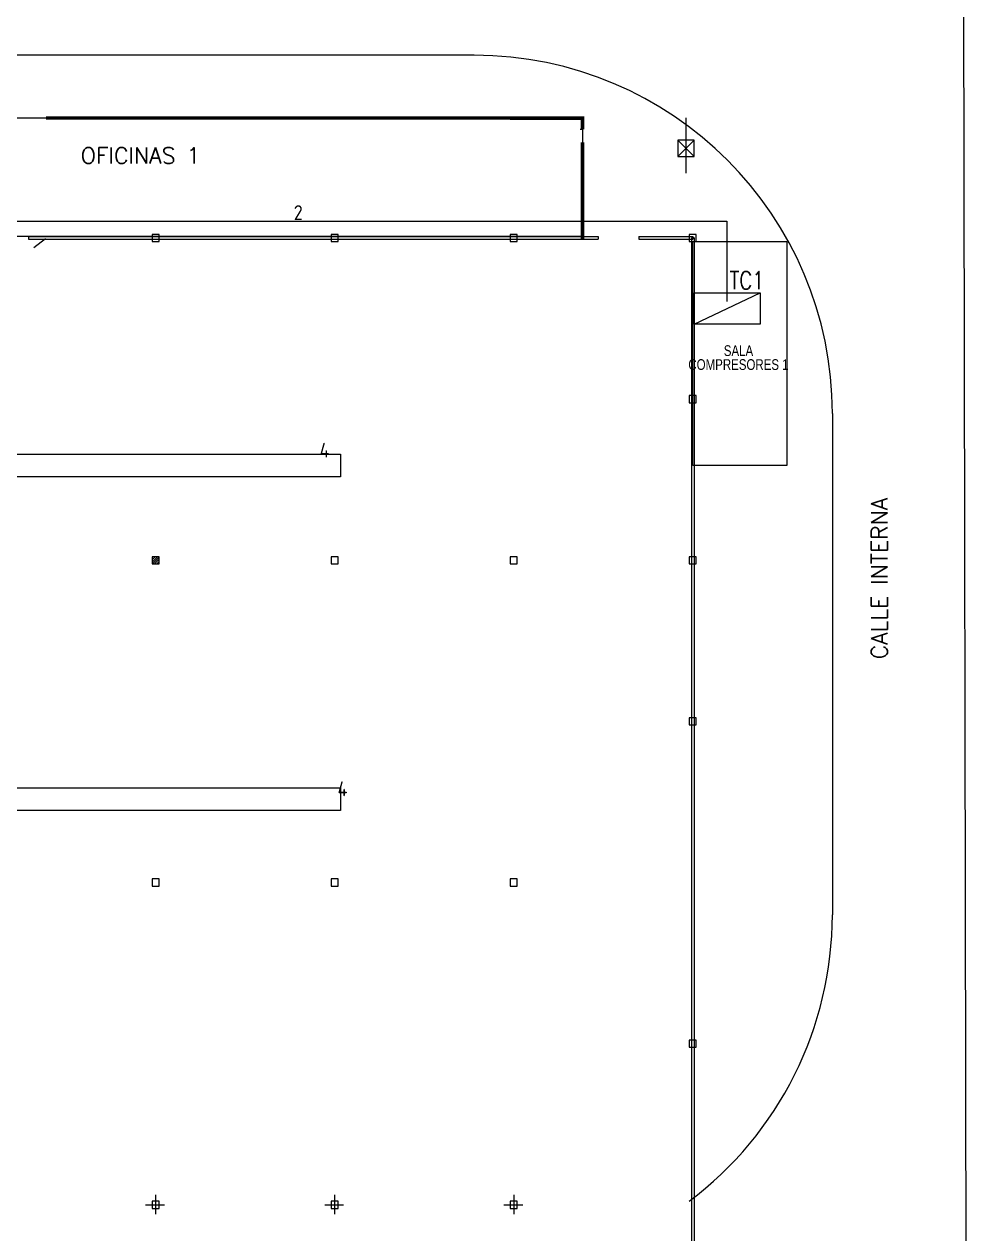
# Model space of a CAD drawing. Header units: millimetres. Extents: x 6770 to 7364, y 89910 to 90330.
# Drawn here: x 7124.8 to 7200.1, y 90125.1 to 90221.6 of the extents above; entities that cross this region are included whole.
import ezdxf
from ezdxf.enums import TextEntityAlignment as Align

# ---------------------------------------------------------------- set-up
doc = ezdxf.new("R2010")
doc.units = ezdxf.units.MM
doc.header["$LTSCALE"] = 10
doc.linetypes.add('CENTER', pattern=[2, 1.25, -0.25, 0.25, -0.25])
for name, color, linetype in [('0-IE-BLINDOS', 5, 'Continuous'), ('A-MUROS', 10, 'Continuous'), ('ELECTRICIDAD', 6, 'Continuous'), ('TEXTO', 3, 'Continuous')]:
    doc.layers.add(name, color=color, linetype=linetype)
doc.styles.add('ISO Proportional', font='isocp.shx')
doc.styles.add('MM-TITULO 200', font='romans.shx', dxfattribs={"width": 0.8, "height": 1000})
doc.styles.add('SIMPLEX', font='simplex')

# ---------------------------------------------------------------- blocks, each defined once
blk = doc.blocks.new('COL')
at = {"linetype": 'Continuous'}
for p, q in [((200, 200), (-200, 200)), ((-200, 200), (-200, -200)), ((200, -200), (200, 200)), ((-200, -200), (200, -200))]:
    blk.add_line(p, q, dxfattribs=at)

msp = doc.modelspace()

# ---------------------------------------------------------------- linework, layer by layer
at = {"layer": '0-IE-BLINDOS'}
for points in [[(7082.099, 90187.32), (7150.067, 90187.32), (7150.067, 90185.507), (7082.099, 90185.507)], [(7082.099, 90160.686), (7150.067, 90160.686), (7150.067, 90158.874), (7082.099, 90158.874)]]:
    msp.add_lwpolyline(points, close=True, dxfattribs=at)
at = {"layer": 'A-MUROS'}
for p, q in [((7200.12, 90052.41), (7199.773, 90244.689)), ((7160.74, 90219.138), (7049.312, 90219.138)), ((7189.312, 90190.567), (7189.312, 90150.567))]:
    msp.add_line(p, q, dxfattribs=at)
at = {"layer": 'A-MUROS', "linetype": 'Continuous'}
for p, q in [((7177.634, 90209.745), (7177.634, 90214.148)), ((7169.202, 90213.237), (7169.376, 90213.237)), ((7169.237, 90212.145), (7169.511, 90212.145)), ((7176.991, 90212.359), (7178.277, 90211.074)), ((7178.277, 90212.359), (7176.991, 90211.074)), ((7125.171, 90204.673), (7170.618, 90204.673)), ((7125.171, 90204.673), (7125.171, 90204.459)), ((7125.171, 90204.459), (7170.618, 90204.459)), ((7126.531, 90204.493), (7125.593, 90203.768)), ((7170.618, 90204.673), (7170.618, 90204.459)), ((7173.862, 90204.673), (7178.169, 90204.673)), ((7173.862, 90204.673), (7173.862, 90204.459)), ((7173.862, 90204.459), (7178.169, 90204.459)), ((7178.062, 90204.574), (7178.062, 90108.861)), ((7178.277, 90204.574), (7178.062, 90204.574)), ((7178.169, 90204.673), (7178.169, 90204.459)), ((7178.277, 90204.574), (7178.277, 90108.861)), ((7135.026, 90178.889), (7135.275, 90179.138)), ((7135.026, 90178.712), (7135.452, 90179.138)), ((7135.058, 90178.567), (7135.598, 90179.107)), ((7135.234, 90178.567), (7135.598, 90178.93)), ((7135.411, 90178.567), (7135.598, 90178.753)), ((7135.588, 90178.567), (7135.598, 90178.576)), ((7163.598, 90153.424), (7163.598, 90152.852)), ((7164.169, 90153.424), (7163.598, 90153.424)), ((7164.169, 90152.852), (7164.169, 90153.424)), ((7163.598, 90152.852), (7164.169, 90152.852))]:
    msp.add_line(p, q, dxfattribs=at)
at = {"layer": 'A-MUROS', "linetype": 'CENTER'}
for p, q in [((7135.312, 90128.229), (7135.312, 90126.671)), ((7149.598, 90128.229), (7149.598, 90126.69)), ((7163.883, 90128.229), (7163.883, 90126.69)), ((7134.518, 90127.424), (7136.032, 90127.424)), ((7148.804, 90127.424), (7150.318, 90127.424)), ((7163.089, 90127.424), (7164.604, 90127.424))]:
    msp.add_line(p, q, dxfattribs=at)
at = {"layer": 'A-MUROS'}
for points in [[(7049.312, 90214.138), (7169.376, 90214.138), (7169.376, 90204.673), (7049.312, 90204.673)], [(7178.169, 90204.281), (7185.685, 90204.281), (7185.685, 90186.413), (7178.169, 90186.413)]]:
    msp.add_lwpolyline(points, close=True, dxfattribs=at)
at = {"layer": 'A-MUROS', "const_width": 0.286}
for points in [[(7163.747, 90214.138), (7126.573, 90214.138)], [(7163.598, 90214.133), (7169.376, 90214.133), (7169.376, 90213.237)], [(7169.376, 90212.145), (7169.376, 90204.459)]]:
    msp.add_lwpolyline(points, dxfattribs=at)
at = {"layer": 'A-MUROS'}
for centre, start, end in [((7160.74, 90190.567), 0, 90), ((7160.74, 90150.567), 306.8699, 0)]:
    msp.add_arc(centre, 28.571, start, end, dxfattribs=at)
at = {"layer": 'ELECTRICIDAD'}
msp.add_line((7178.277, 90197.693), (7183.556, 90200.182), dxfattribs=at)
msp.add_lwpolyline([(7178.277, 90200.182), (7183.556, 90200.182), (7183.556, 90197.693), (7178.277, 90197.693)], close=True, dxfattribs=at)
at = {"layer": 'TEXTO', "color": 30, "linetype": 'ByBlock', "true_color": 0xf26722}
msp.add_line((7072.319, 90205.913), (7180.89, 90205.913), dxfattribs=at)
at = {"layer": 'TEXTO', "color": 30, "linetype": 'ByBlock', "true_color": 0xf8991e}
msp.add_line((7180.89, 90205.913), (7180.89, 90199.484), dxfattribs=at)

# ---------------------------------------------------------------- block references
at = {"layer": 'A-MUROS', "linetype": 'Continuous'}
for p, xscale, yscale, zscale in [((7177.634, 90211.717), 0.003214285714285714, 0.003214285714285714, 0.003214285714285714), ((7135.312, 90204.567), 0.001428571428571429, 0.001428571428571429, 0.001428571428571429), ((7149.598, 90204.567), 0.001428571428571429, 0.001428571428571429, 0.001428571428571429), ((7163.883, 90204.567), 0.001428571428571429, 0.001428571428571429, 0.001428571428571429), ((7178.169, 90204.567), 0.001428571428571429, 0.001428571428571429, 0.001428571428571429), ((7178.169, 90191.71), 0.001428571428571429, 0.001428571428571429, 0.001428571428571429), ((7135.312, 90178.852), 0.001428571428571429, 0.001428571428571429, 0.001428571428571429), ((7149.598, 90178.852), 0.001428571428571429, 0.001428571428571429, 0.001428571428571429), ((7163.883, 90178.852), 0.001428571428571429, 0.001428571428571429, 0.001428571428571429), ((7178.169, 90178.852), 0.001428571428571429, 0.001428571428571429, 0.001428571428571429), ((7178.169, 90165.995), 0.001428571428571429, 0.001428571428571429, 0.001428571428571429), ((7135.312, 90153.138), 0.001428571428571429, 0.001428571428571429, 0.001428571428571429), ((7149.598, 90153.138), 0.001428571428571429, 0.001428571428571429, 0.001428571428571429), ((7178.169, 90140.281), 0.001428571428571429, 0.001428571428571429, 0.001428571428571429), ((7135.312, 90127.424), 0.001428571428571429, 0.001428571428571429, 0.001428571428571429), ((7149.598, 90127.424), 0.001428571428571429, 0.001428571428571429, 0.001428571428571429), ((7163.883, 90127.424), 0.001428571428571429, 0.001428571428571429, 0.001428571428571429)]:
    msp.add_blockref('COL', p, dxfattribs=dict(at, xscale=xscale, yscale=yscale, zscale=zscale))

# ---------------------------------------------------------------- texts
at = {"layer": 'TEXTO', "color": 1, "linetype": 'Continuous', "style": 'SIMPLEX'}
msp.add_text('OFICINAS 1', height=1.2857, dxfattribs=at).set_placement((7129.348, 90211.139), align=Align.MIDDLE_LEFT)
at = {"layer": 'TEXTO', "color": 30, "linetype": 'ByBlock', "true_color": 0xf26722, "style": 'ISO Proportional'}
for s, p in [('2', (7146.333, 90205.997)), ('4', (7148.397, 90187.044)), ('4', (7149.826, 90160.026))]:
    msp.add_text(s, height=1.178, dxfattribs=at).set_placement(p)
at = {"layer": 'TEXTO', "width": 0.8}
for s, height, p in [('SALA', 0.8571, (7181.822, 90195.148)), ('COMPRESORES 1', 0.85714, (7181.822, 90194.037))]:
    msp.add_text(s, height=height, dxfattribs=at).set_placement(p, align=Align.CENTER)
at = {"layer": 'TEXTO', "color": 1, "linetype": 'Continuous', "style": 'SIMPLEX'}
msp.add_text('CALLE INTERNA', height=1.28571, rotation=90, dxfattribs=at).set_placement((7193.059, 90170.945), align=Align.MIDDLE_LEFT)
at = {"layer": 'TEXTO', "insert": (7178.216, 90201.9), "char_height": 1.4286, "attachment_point": 1, "style": 'MM-TITULO 200'}
msp.add_mtext_dynamic_manual_height_columns('\\pxqc;TC1', width=8.57143, gutter_width=7.143, heights=[0], dxfattribs=at)

doc.saveas('drawing.dxf')
